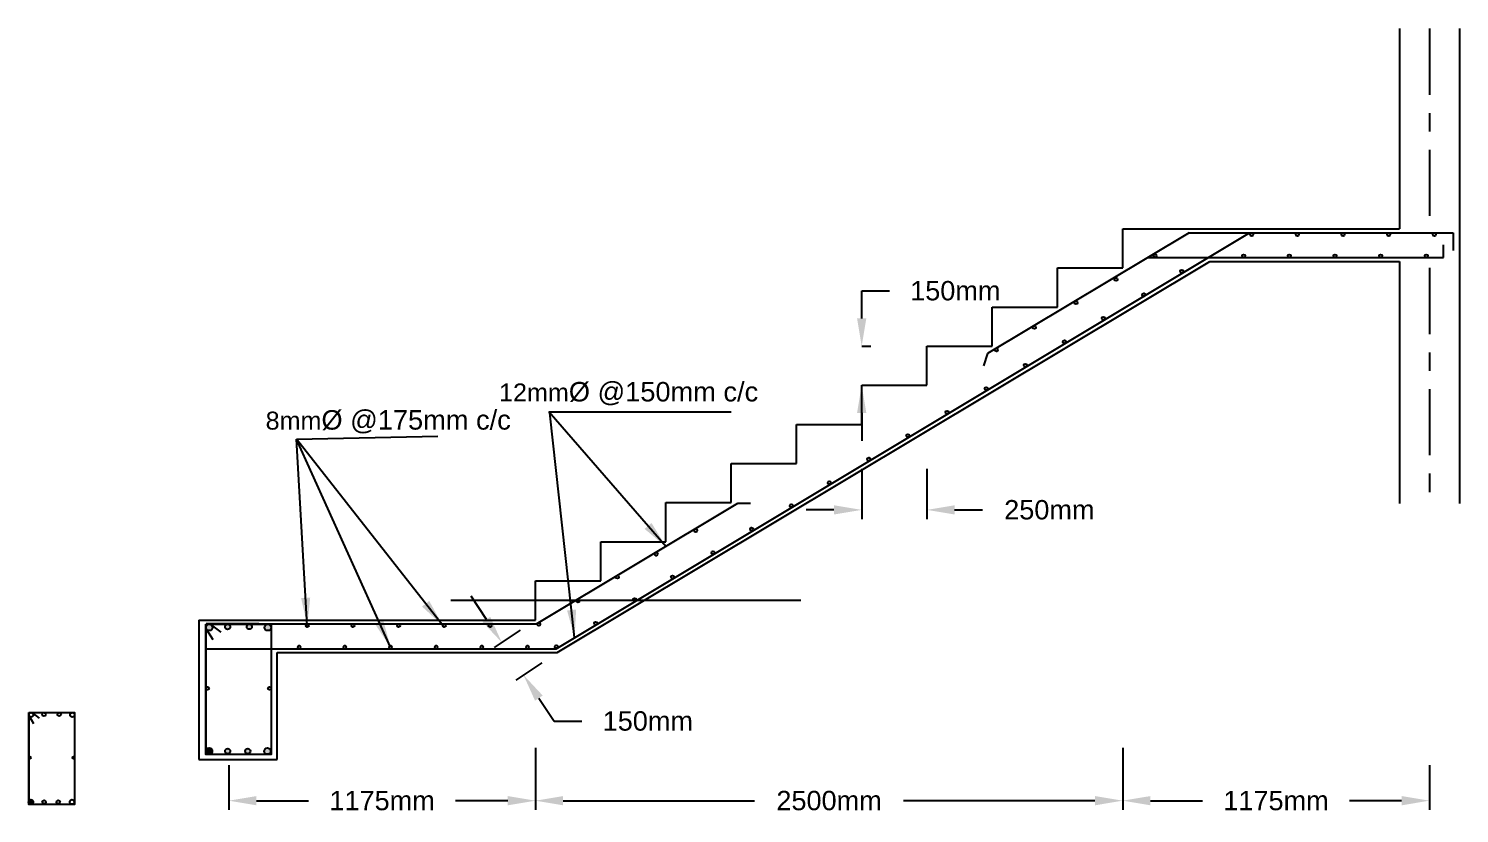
# Model space of a CAD drawing. Header units: metres. Extents: x 3 to 189, y -54 to 67.
# Drawn here: x 21.65 to 29.44, y -0.14 to 4.13 of the extents above; entities that cross this region are included whole.
import ezdxf

# ---------------------------------------------------------------- set-up
doc = ezdxf.new("R2010")
doc.units = ezdxf.units.M
doc.header["$LTSCALE"] = 0.015
doc.header["$MEASUREMENT"] = 0
doc.linetypes.add('ACAD_ISO04W100', pattern=[30, 24, -3, 0, -3])
doc.styles.get("Standard").update_dxf_attribs({"font": 'arial.ttf'})
doc.dimstyles.get("Standard").update_dxf_attribs({"dimscale": 1.005, "dimtxt": 0.105, "dimasz": 0.15, "dimexe": 0.05, "dimexo": 0.1, "dimgap": 0.125, "dimtad": 0, "dimtih": 1, "dimtoh": 1, "dimdec": 4, "dimzin": 0, "dimdsep": 46, "dimtxsty": 'Standard', "dimcen": 0.115, "dimadec": 3, "dimazin": 0, "dimtfac": 1, "dimtdec": 4, "dimtofl": 0, "dimtmove": 0, "dimatfit": 3, "dimfxl": 1, "dimfxlon": 1, "dimtolj": 1, "dimtzin": 0, "dimarcsym": 0})

# ---------------------------------------------------------------- blocks, each defined once
blk = doc.blocks.new('*D13')
at = {"color": 0, "linetype": 'Continuous', "lineweight": -2, "transparency": 16777216}
for p, q in [((26.1845, 2.5507), (26.1845, 2.7014)), ((26.1845, 2.7014), (26.3352, 2.7014)), ((26.1845, 2.3999), (26.2347, 2.3999)), ((26.1845, 2.1869), (26.2347, 2.1869)), ((26.1845, 2.0362), (26.1845, 1.8854))]:
    blk.add_line(p, q, dxfattribs=at)
at = {"color": 0, "linetype": 'Continuous', "transparency": 16777216}
for points in [[(26.1593, 2.5507), (26.2096, 2.5507), (26.1845, 2.3999)], [(26.1593, 2.0362), (26.2096, 2.0362), (26.1845, 2.1869)]]:
    blk.add_solid(points, dxfattribs=at)
at = {"layer": 'Defpoints', "color": 0, "linetype": 'Continuous', "transparency": 16777216}
for p in [(26.1845, 2.3999), (26.1845, 2.3999), (26.1845, 2.1869)]:
    blk.add_point(p, dxfattribs=at)
at = {"color": 0, "linetype": 'Continuous', "transparency": 16777216, "insert": (26.6938, 2.7014), "char_height": 0.10552, "attachment_point": 5}
blk.add_mtext('\\A1;150mm', dxfattribs=at)
blk = doc.blocks.new('*D14')
at = {"color": 0, "linetype": 'Continuous', "lineweight": -2, "transparency": 16777216}
for p, q in [((26.1845, 1.7322), (26.1845, 1.4584)), ((26.5395, 1.7322), (26.5395, 1.4584)), ((26.0337, 1.5086), (25.883, 1.5086)), ((26.6902, 1.5086), (26.841, 1.5086))]:
    blk.add_line(p, q, dxfattribs=at)
at = {"color": 0, "linetype": 'Continuous', "transparency": 16777216}
for points in [[(26.0337, 1.5337), (26.0337, 1.4835), (26.1845, 1.5086)], [(26.6902, 1.5337), (26.6902, 1.4835), (26.5395, 1.5086)]]:
    blk.add_solid(points, dxfattribs=at)
at = {"layer": 'Defpoints', "color": 0, "linetype": 'Continuous', "transparency": 16777216}
for p in [(26.1845, 1.8327), (26.5395, 1.8327), (26.5395, 1.5086)]:
    blk.add_point(p, dxfattribs=at)
at = {"color": 0, "linetype": 'Continuous', "transparency": 16777216, "insert": (27.2055, 1.5086), "char_height": 0.10552, "attachment_point": 5}
blk.add_mtext('\\A1;250mm', dxfattribs=at)
blk = doc.blocks.new('*D15')
at = {"color": 0, "linetype": 'Continuous', "lineweight": -2, "transparency": 16777216}
for p, q in [((24.1427, 0.9125), (24.0592, 1.0379)), ((24.3258, 0.8532), (24.1844, 0.7591)), ((24.444, 0.6757), (24.3026, 0.5816)), ((24.428, 0.484), (24.5115, 0.3585)), ((24.5115, 0.3585), (24.6623, 0.3585))]:
    blk.add_line(p, q, dxfattribs=at)
at = {"color": 0, "linetype": 'Continuous', "transparency": 16777216}
for points in [[(24.1636, 0.9264), (24.1218, 0.8985), (24.2263, 0.787)], [(24.4489, 0.4979), (24.4071, 0.4701), (24.3444, 0.6095)]]:
    blk.add_solid(points, dxfattribs=at)
at = {"layer": 'Defpoints', "color": 0, "linetype": 'Continuous', "transparency": 16777216}
for p in [(24.4095, 0.9089), (24.5276, 0.7314), (24.3444, 0.6095)]:
    blk.add_point(p, dxfattribs=at)
at = {"color": 0, "linetype": 'Continuous', "transparency": 16777216, "insert": (25.0209, 0.3585), "char_height": 0.10552, "attachment_point": 5}
blk.add_mtext('\\A1;150mm', dxfattribs=at)
blk = doc.blocks.new('*D16')
at = {"color": 0, "linetype": 'Continuous', "lineweight": -2, "transparency": 16777216}
for p, q in [((24.4095, 0.2121), (24.4095, -0.1251)), ((27.6045, 0.2121), (27.6045, -0.1251)), ((24.5602, -0.0748), (25.6015, -0.0748)), ((27.4537, -0.0748), (26.4124, -0.0748))]:
    blk.add_line(p, q, dxfattribs=at)
at = {"color": 0, "linetype": 'Continuous', "transparency": 16777216}
for points in [[(24.5602, -0.0497), (24.5602, -0.1), (24.4095, -0.0748)], [(27.4537, -0.0497), (27.4537, -0.1), (27.6045, -0.0748)]]:
    blk.add_solid(points, dxfattribs=at)
at = {"layer": 'Defpoints', "color": 0, "linetype": 'Continuous', "transparency": 16777216}
for p in [(24.4095, 0.3126), (27.6045, 0.3126), (27.6045, -0.0748)]:
    blk.add_point(p, dxfattribs=at)
at = {"color": 0, "linetype": 'Continuous', "transparency": 16777216, "insert": (26.007, -0.0748), "char_height": 0.10552, "attachment_point": 5}
blk.add_mtext('\\A1;2500mm', dxfattribs=at)
blk = doc.blocks.new('*D17')
at = {"color": 0, "linetype": 'Continuous', "lineweight": -2, "transparency": 16777216}
for p, q in [((22.741, 0.1184), (22.741, -0.1251)), ((24.4095, 0.1184), (24.4095, -0.1251)), ((22.8917, -0.0748), (23.1756, -0.0748)), ((24.2587, -0.0748), (23.9748, -0.0748))]:
    blk.add_line(p, q, dxfattribs=at)
at = {"color": 0, "linetype": 'Continuous', "transparency": 16777216}
for points in [[(22.8917, -0.0497), (22.8917, -0.1), (22.741, -0.0748)], [(24.2587, -0.0497), (24.2587, -0.1), (24.4095, -0.0748)]]:
    blk.add_solid(points, dxfattribs=at)
at = {"layer": 'Defpoints', "color": 0, "linetype": 'Continuous', "transparency": 16777216}
for p in [(22.741, 0.2189), (24.4095, 0.2189), (24.4095, -0.0748)]:
    blk.add_point(p, dxfattribs=at)
at = {"color": 0, "linetype": 'Continuous', "transparency": 16777216, "insert": (23.5752, -0.0748), "char_height": 0.10552, "attachment_point": 5}
blk.add_mtext('\\A1;1175mm', dxfattribs=at)
blk = doc.blocks.new('*D141')
at = {"color": 0, "linetype": 'Continuous', "lineweight": -2, "transparency": 16777216}
for p, q in [((27.6045, 0.1184), (27.6045, -0.1251)), ((29.273, 0.1184), (29.273, -0.1251)), ((27.7552, -0.0748), (28.0391, -0.0748)), ((29.1222, -0.0748), (28.8383, -0.0748))]:
    blk.add_line(p, q, dxfattribs=at)
at = {"color": 0, "linetype": 'Continuous', "transparency": 16777216}
for points in [[(27.7552, -0.0497), (27.7552, -0.1), (27.6045, -0.0748)], [(29.1222, -0.0497), (29.1222, -0.1), (29.273, -0.0748)]]:
    blk.add_solid(points, dxfattribs=at)
at = {"layer": 'Defpoints', "color": 0, "linetype": 'Continuous', "transparency": 16777216}
for p in [(27.6045, 0.2189), (29.273, 0.2189), (29.273, -0.0748)]:
    blk.add_point(p, dxfattribs=at)
at = {"color": 0, "linetype": 'Continuous', "transparency": 16777216, "insert": (28.4387, -0.0748), "char_height": 0.10552, "attachment_point": 5}
blk.add_mtext('\\A1;1175mm', dxfattribs=at)

msp = doc.modelspace()

# ---------------------------------------------------------------- hatches: boundary and pattern name
at = {"ltscale": 0.01}
h = msp.add_hatch(color=256, dxfattribs=at)
h.dxf.hatch_style = 1
h.paths.add_polyline_path([(23.1324, 0.76115, 1), (23.11536, 0.76115, 0.3727567), (23.12266, 0.75272), (23.1251, 0.75272, 0.3727567)])
h.paths.add_polyline_path([(23.3809, 0.76115, 1), (23.36386, 0.76115, 0.3727567), (23.37116, 0.75272), (23.3736, 0.75272, 0.3727567)])
h.paths.add_polyline_path([(23.6294, 0.76115, 1), (23.61236, 0.76115, 0.3727567), (23.61966, 0.75272), (23.6221, 0.75272, 0.3727567)])
h.paths.add_polyline_path([(23.8779, 0.76115, 1), (23.86086, 0.76115, 0.3727567), (23.86816, 0.75272), (23.8706, 0.75272, 0.3727567)])
h.paths.add_polyline_path([(24.10936, 0.76115, 0.3727567), (24.11666, 0.75272), (24.1191, 0.75272, 0.3727567), (24.1264, 0.76115, 1)])
h.paths.add_polyline_path([(24.3749, 0.76115, 1), (24.35786, 0.76115, 0.3727567), (24.36516, 0.75272), (24.3676, 0.75272, 0.3727567)])
h.paths.add_polyline_path([(24.51442, 0.76354, 1), (24.53146, 0.76354, 1)])
h.paths.add_polyline_path([(24.72839, 0.89119, 0.4667648), (24.7384, 0.8828), (24.74361, 0.88593, 0.1679317), (24.74543, 0.89119, 1)])
h.paths.add_polyline_path([(24.95726, 1.01743), (24.94087, 1.01743, 0.7561433)])
h.paths.add_polyline_path([(24.94054, 1.01975, 0.0690981), (24.94087, 1.01743), (24.95726, 1.01743, 0.0690981), (24.95758, 1.01975, 1)])
h.paths.add_polyline_path([(25.16389, 1.14306, 1), (25.14685, 1.14306, 1)])
h.paths.add_polyline_path([(25.36667, 1.27553, 1), (25.38371, 1.27553, 1)])
h.paths.add_polyline_path([(25.57686, 1.40355, 1), (25.5939, 1.40355, 1)])
h.paths.add_polyline_path([(25.79279, 1.53133, 1), (25.80983, 1.53133, 1)])
h.paths.add_polyline_path([(25.99949, 1.6565, 1), (26.01653, 1.6565, 1)])
h.paths.add_polyline_path([(26.21403, 1.7844, 1), (26.23107, 1.7844, 1)])
h.paths.add_polyline_path([(26.44424, 1.91231, 1), (26.4272, 1.91231, 1)])
h.paths.add_polyline_path([(26.65747, 2.04021, 1), (26.64043, 2.04021, 1)])
h.paths.add_polyline_path([(26.85343, 2.16812, 1), (26.87047, 2.16812, 1)])
h.paths.add_polyline_path([(27.08327, 2.29603, 1), (27.06623, 2.29603, 1)])
h.paths.add_polyline_path([(27.29586, 2.42393, 1), (27.27882, 2.42393, 1)])
h.paths.add_polyline_path([(27.4901, 2.55184, 1), (27.50714, 2.55184, 1)])
h.paths.add_polyline_path([(27.72739, 2.67974, 1), (27.71035, 2.67974, 0.3727567), (27.71765, 2.67131), (27.72689, 2.67686, 0.0866902)])
h.paths.add_polyline_path([(27.9339, 2.80765, 1), (27.91686, 2.80765, 1)])
h.paths.add_polyline_path([(28.27069, 2.89115, 1), (28.25365, 2.89115, 0.3727567), (28.26095, 2.88272), (28.26339, 2.88272, 0.3727567)])
h.paths.add_polyline_path([(28.51919, 2.89115, 1), (28.50215, 2.89115, 0.3727567), (28.50945, 2.88272), (28.51189, 2.88272, 0.3727567)])
h.paths.add_polyline_path([(28.75065, 2.89115, 0.3727567), (28.75795, 2.88272), (28.76039, 2.88272, 0.3727567), (28.76769, 2.89115, 1)])
h.paths.add_polyline_path([(29.01619, 2.89115, 1), (28.99915, 2.89115, 0.3727567), (29.00645, 2.88272), (29.00889, 2.88272, 0.3727567)])
h.paths.add_polyline_path([(29.24765, 2.89115, 0.3727567), (29.25495, 2.88272), (29.25739, 2.88272, 0.3727567), (29.26469, 2.89115, 1)])
h.paths.add_polyline_path([(29.04319, 3.00767, 1), (29.06023, 3.00767, 1)])
h.paths.add_polyline_path([(28.79469, 3.00767, 1), (28.81173, 3.00767, 1)])
h.paths.add_polyline_path([(28.54619, 3.00767, 1), (28.56323, 3.00767, 1)])
h.paths.add_polyline_path([(28.31473, 3.00767, 1), (28.29769, 3.00767, 1)])
h.paths.add_polyline_path([(27.77197, 2.89175, 1), (27.78901, 2.89175, 1)])
h.paths.add_polyline_path([(27.57666, 2.76349, 1), (27.55962, 2.76349, 1)])
h.paths.add_polyline_path([(27.35888, 2.6364, 1), (27.34184, 2.6364, 1)])
h.paths.add_polyline_path([(25.27285, 1.39598, 1), (25.28989, 1.39598, 1)])
h.paths.add_polyline_path([(25.07497, 1.2678, 1), (25.05793, 1.2678, 1)])
h.paths.add_polyline_path([(24.86404, 1.14306, 0.4222165), (24.85528, 1.15158), (24.84811, 1.14727, 0.1300263), (24.847, 1.14306, 1)])
h.paths.add_polyline_path([(24.64916, 1.01267, 0.1493626), (24.6477, 1.01743), (24.63357, 1.01743, 0.1493626), (24.63212, 1.01267, 1)])
h.paths.add_polyline_path([(24.63357, 1.01743), (24.6477, 1.01743, 0.5319313)])
h.paths.add_polyline_path([(24.41965, 0.88496, 1), (24.43669, 0.88496, 1)])
h.paths.add_polyline_path([(23.92228, 0.87902, 1), (23.90524, 0.87902, 1)])
h.paths.add_polyline_path([(23.67378, 0.87902, 1), (23.65674, 0.87902, 1)])
h.paths.add_polyline_path([(23.42528, 0.87902, 1), (23.40824, 0.87902, 1)])
h.paths.add_polyline_path([(23.17678, 0.87902, 1), (23.15974, 0.87902, 1)])
at = {"linetype": 'Continuous'}
h = msp.add_hatch(color=256, dxfattribs=at)
h.dxf.hatch_style = 1
h.paths.add_polyline_path([(26.91683, 2.38851), (26.90995, 2.38438, 0.135933), (26.90874, 2.38, 1), (26.92578, 2.38, 0.429072)])
h.paths.add_polyline_path([(27.1154, 2.50223, 1), (27.13244, 2.50223, 1)])
at = {"ltscale": 0.01}
h = msp.add_hatch(color=256, dxfattribs=at)
h.dxf.hatch_style = 1
h.paths.add_polyline_path([(22.64647, 0.88172), (22.64321, 0.88417, 0.5798013), (22.61647, 0.86887, 1), (22.65197, 0.86887, 0.2051305)])
h.paths.add_polyline_path([(22.72056, 0.87134, 1), (22.74896, 0.87134, 1)])
h.paths.add_polyline_path([(22.83885, 0.87242, 1), (22.86725, 0.87242, 1)])
h.paths.add_polyline_path([(22.93597, 0.86887, 1), (22.97147, 0.86887, 1)])
h.paths.add_polyline_path([(22.97147, 0.53745, 1), (22.95443, 0.53745, 1)])
h.paths.add_polyline_path([(22.96891, 0.19543, 1), (22.93341, 0.19543, 1)])
h.paths.add_polyline_path([(22.85872, 0.19472, 1), (22.83032, 0.19472, 1)])
h.paths.add_polyline_path([(22.72106, 0.19472, 1), (22.74946, 0.19472, 1)])
h.paths.add_polyline_path([(22.61647, 0.53745, 1), (22.63351, 0.53745, 1)])
at = {"linetype": 'Continuous'}
h = msp.add_hatch(color=256, dxfattribs=at)
h.dxf.hatch_style = 1
h.paths.add_polyline_path([(22.65155, 0.19543, 0.8956273), (22.61647, 0.1993), (22.61647, 0.19156, 0.8956273)])
h = msp.add_hatch(color=256, dxfattribs=at)
h.dxf.hatch_style = 1
h.paths.add_polyline_path([(21.67706, -0.08148, 0.8956273), (21.65236, -0.07875), (21.65236, -0.08421, 0.8956273)])

# ---------------------------------------------------------------- linework, layer by layer
for p, q in [((29.10966, 4.12919), (29.10966, 3.03892)), ((29.43626, 4.12919), (29.43626, 1.54312)), ((27.60446, 2.82592), (27.60446, 3.03892)), ((27.60446, 3.03892), (29.10966, 3.03892)), ((24.52172, 0.75272), (28.29452, 3.01762)), ((27.96535, 3.01762), (26.86948, 2.3601)), ((27.96535, 3.01762), (29.4019, 3.01762)), ((29.4019, 3.01762), (29.4019, 2.9217)), ((27.74052, 2.88272), (29.34989, 2.88272)), ((29.34989, 2.88272), (29.34989, 2.9525)), ((24.52762, 0.73142), (28.07916, 2.86142)), ((27.24946, 2.61292), (27.24946, 2.82592)), ((27.24946, 2.82592), (27.60446, 2.82592)), ((28.07916, 2.86142), (29.10966, 2.86142)), ((29.10966, 2.86142), (29.10966, 1.54312)), ((26.89446, 2.39992), (26.89446, 2.61292)), ((26.89446, 2.61292), (27.24946, 2.61292)), ((26.53946, 2.18692), (26.53946, 2.39992)), ((26.53946, 2.39992), (26.89446, 2.39992)), ((26.86948, 2.3601), (26.84743, 2.29273)), ((26.18446, 1.97392), (26.18446, 2.18692)), ((26.18446, 2.18692), (26.53946, 2.18692)), ((25.82946, 1.76092), (25.82946, 1.97392)), ((25.82946, 1.97392), (26.18446, 1.97392)), ((25.47446, 1.54792), (25.47446, 1.76092)), ((25.47446, 1.76092), (25.82946, 1.76092)), ((24.41535, 0.88762), (25.51123, 1.54515)), ((25.11946, 1.33492), (25.11946, 1.54792)), ((25.11946, 1.54792), (25.47446, 1.54792)), ((25.51123, 1.54515), (25.58029, 1.54515)), ((24.76446, 1.12192), (24.76446, 1.33492)), ((24.76446, 1.33492), (25.11946, 1.33492)), ((24.40946, 0.90892), (24.40946, 1.12192)), ((24.40946, 1.12192), (24.76446, 1.12192)), ((23.94978, 1.01743), (25.85313, 1.01743)), ((22.57766, 0.90892), (24.40946, 0.90892)), ((22.57766, 0.90892), (22.57766, 0.73142)), ((22.90426, 0.88762), (22.61836, 0.88762)), ((22.90426, 0.88762), (24.41535, 0.88762)), ((22.57766, 0.73142), (22.57766, 0.14922)), ((22.61647, 0.75272), (24.52172, 0.75272)), ((23.00366, 0.73142), (24.52762, 0.73142)), ((23.00366, 0.14922), (23.00366, 0.73142)), ((22.57766, 0.14922), (23.00366, 0.14922))]:
    msp.add_line(p, q, dxfattribs=at)
at = {"linetype": 'ACAD_ISO04W100'}
for p, q in [((29.27296, 4.12919), (29.27296, 3.03892)), ((29.27296, 2.82592), (29.27296, 1.54312))]:
    msp.add_line(p, q, dxfattribs=at)
for p, q in [((22.61647, 0.88662), (22.61647, 0.17662)), ((22.61647, 0.86305), (22.65361, 0.80263)), ((22.63997, 0.88662), (22.69771, 0.84307)), ((21.65236, 0.40527), (21.65236, -0.09473)), ((21.66891, 0.40527), (21.70957, 0.3746)), ((21.65236, 0.38868), (21.67851, 0.34613))]:
    msp.add_line(p, q)
for points in [[(22.61647, 0.88662), (22.97147, 0.88662), (22.97147, 0.17662), (22.61647, 0.17662)], [(21.65236, 0.40527), (21.90236, 0.40527), (21.90236, -0.09473), (21.65236, -0.09473)]]:
    msp.add_lwpolyline(points, close=True)
at = {"linetype": 'Continuous'}
for centre, radius in [((28.30621, 3.00767), 0.00852), ((28.55471, 3.00767), 0.00852), ((28.80321, 3.00767), 0.00852), ((29.05171, 3.00767), 0.00852), ((29.30021, 3.00767), 0.00852), ((27.78049, 2.89175), 0.00852), ((28.26217, 2.89115), 0.00852), ((28.51067, 2.89115), 0.00852), ((28.75917, 2.89115), 0.00852), ((29.00767, 2.89115), 0.00852), ((29.25617, 2.89115), 0.00852), ((27.92538, 2.80765), 0.00852), ((27.56814, 2.76349), 0.00852), ((27.71887, 2.67974), 0.00852), ((27.35036, 2.6364), 0.00852), ((27.12392, 2.50223), 0.00852), ((27.49862, 2.55184), 0.00852), ((27.28734, 2.42393), 0.00852), ((26.91726, 2.38), 0.00852), ((27.07475, 2.29603), 0.00852), ((26.86195, 2.16812), 0.00852), ((26.64895, 2.04021), 0.00852), ((26.43572, 1.91231), 0.00852), ((26.22255, 1.7844), 0.00852), ((26.00801, 1.6565), 0.00852), ((25.80131, 1.53133), 0.00852), ((25.28137, 1.39598), 0.00852), ((25.58538, 1.40355), 0.00852), ((25.06645, 1.2678), 0.00852), ((25.37519, 1.27553), 0.00852), ((24.85552, 1.14306), 0.00852), ((25.15537, 1.14306), 0.00852), ((24.64064, 1.01267), 0.00852), ((24.94906, 1.01975), 0.00852), ((23.16826, 0.87902), 0.00852), ((23.41676, 0.87902), 0.00852), ((23.66526, 0.87902), 0.00852), ((23.91376, 0.87902), 0.00852), ((24.16226, 0.87902), 0.00852), ((24.42817, 0.88496), 0.00852), ((24.73691, 0.89119), 0.00852), ((23.12388, 0.76115), 0.00852), ((23.37238, 0.76115), 0.00852), ((23.62088, 0.76115), 0.00852), ((23.86938, 0.76115), 0.00852), ((24.11788, 0.76115), 0.00852), ((24.36638, 0.76115), 0.00852), ((24.52294, 0.76354), 0.00852), ((22.62499, 0.53745), 0.00852), ((22.96295, 0.53745), 0.00852), ((21.65836, 0.15938), 0.006), ((21.89636, 0.15938), 0.006)]:
    msp.add_circle(centre, radius, dxfattribs=at)
for centre, radius in [((22.63422, 0.86887), 0.01775), ((22.73476, 0.87134), 0.0142), ((22.85305, 0.87242), 0.0142), ((22.95372, 0.86887), 0.01775), ((21.66486, 0.39277), 0.0125), ((21.73566, 0.39451), 0.01), ((21.81896, 0.39527), 0.01), ((21.88986, 0.39277), 0.0125), ((22.6338, 0.19543), 0.01775), ((22.73526, 0.19472), 0.0142), ((22.84452, 0.19472), 0.0142), ((22.95116, 0.19543), 0.01775), ((21.66456, -0.08148), 0.0125), ((21.73601, -0.08198), 0.01), ((21.81296, -0.08198), 0.01), ((21.88806, -0.08148), 0.0125)]:
    msp.add_circle(centre, radius)

# ---------------------------------------------------------------- texts
at = {"linetype": 'Continuous', "char_height": 0.0978033, "attachment_point": 1}
for s, insert in [('12mm{\\H1.08333x;Ø @150mm c/c}', (24.21161, 2.20505)), ('8mm{\\H1.08333x;Ø @175mm c/c}', (22.94158, 2.05165))]:
    msp.add_mtext_dynamic_manual_height_columns(s, width=1.7499396, gutter_width=0.48902, heights=[0], dxfattribs=dict(at, insert=insert))

# ---------------------------------------------------------------- dimensions: what is measured, and where the dimension line sits
at = {"linetype": 'Continuous'}
dim = msp.add_linear_dim(base=(26.18446, 2.39992), p1=(26.18446, 2.18692), p2=(26.18446, 2.39992), angle=90, text='150mm', dimstyle='Standard', override={"dimpost": 'm'}, dxfattribs=at)
dim.commit()
dim.dimension.update_dxf_attribs({"geometry": '*D13', "text_midpoint": (26.69383, 2.70142)})
for base, p1, p2, text, picture, middle in [((26.53946, 1.50861), (26.18446, 1.83274), (26.53946, 1.83274), '250mm', '*D14', (27.20545, 1.50861)), ((27.60446, -0.07484), (24.40946, 0.31261), (27.60446, 0.31261), '2500mm', '*D16', (26.00696, -0.07484)), ((24.40946, -0.07484), (22.74096, 0.2189), (24.40946, 0.2189), '1175mm', '*D17', (23.57521, -0.07484)), ((29.27296, -0.07484), (27.60446, 0.2189), (29.27296, 0.2189), '1175mm', '*D141', (28.43871, -0.07484))]:
    dim = msp.add_linear_dim(base=base, p1=p1, p2=p2, text=text, dimstyle='Standard', override={"dimpost": 'm'}, dxfattribs=at)
    dim.commit()
    dim.dimension.update_dxf_attribs({"geometry": picture, "text_midpoint": middle})
dim = msp.add_aligned_dim(p1=(24.40946, 0.90892), p2=(24.52762, 0.73142), distance=-0.22006, text='150mm', dimstyle='Standard', override={"dimpost": 'm'}, dxfattribs=at)
dim.commit()
dim.dimension.update_dxf_attribs({"geometry": '*D15', "text_midpoint": (25.02089, 0.3585)})

# ---------------------------------------------------------------- leaders
for points in [[(25.12078, 1.30731), (24.483, 2.04282), (25.47484, 2.04282)], [(24.62267, 0.81332), (24.48858, 2.03639)], [(23.16826, 0.87902), (23.10879, 1.8928), (23.87849, 1.9107)], [(23.90524, 0.87902), (23.10879, 1.8928)], [(23.62088, 0.76115), (23.10879, 1.8928)]]:
    msp.add_leader(points, dimstyle='Standard', override={"dimgap": 0.125, "dimtad": 0}, dxfattribs=at)

doc.saveas('drawing.dxf')
